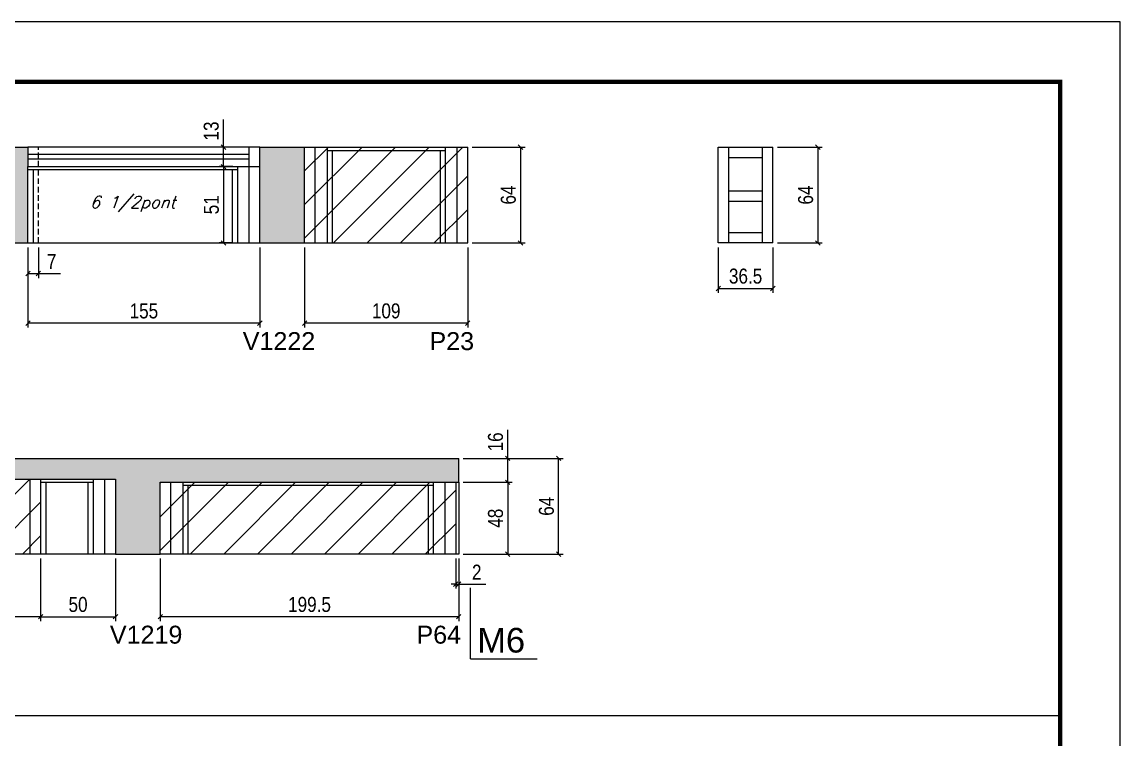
# Model space of a CAD drawing. Extents: x 3309 to 9563, y -2522 to 14608.
# Drawn here: x 4060 to 4794, y 7237 to 7716 of the extents above; entities that cross this region are included whole.
import ezdxf

# ---------------------------------------------------------------- set-up
doc = ezdxf.new("R2010")
doc.units = 0
doc.linetypes.add('DASHED', pattern=[0.75, 0.5, -0.25])
doc.linetypes.add('HIDDEN', pattern=[0.375, 0.25, -0.125])
for name, color, linetype in [('5', 5, 'Continuous'), ('COTA', 241, 'Continuous'), ('NOMENCLATURA', 7, 'Continuous'), ('Painéis', 200, 'Continuous'), ('SARR_2.2x7', 40, 'Continuous'), ('SARR_3.5x7', 81, 'Continuous'), ('SARR_EDITAR', 141, 'Continuous'), ('texto', 7, 'Continuous')]:
    doc.layers.add(name, color=color, linetype=linetype)
for name, color, linetype, lineweight in [('Folhas', 255, 'Continuous', 9), ('Hachura', 251, 'Continuous', 9), ('SARRAFO DE PRESSAO', 251, 'DASHED', 9)]:
    doc.layers.add(name, color=color, linetype=linetype, lineweight=lineweight)
doc.styles.add('COTA TECNICA', font='techl___.ttf', dxfattribs={"height": 10})
doc.styles.add('Romans', font='romans.shx')
doc.styles.get("Standard").update_dxf_attribs({"font": 'arial.ttf'})
doc.dimstyles.new('PAINEL', dxfattribs={"dimtxt": 10, "dimasz": 3, "dimexe": 3, "dimexo": 3, "dimgap": 3, "dimtad": 1, "dimdec": 1, "dimzin": 12, "dimdsep": 46, "dimtxsty": 'COTA TECNICA', "dimblk1": 'OBLIQUE', "dimblk2": 'OBLIQUE', "dimsah": 1, "dimcen": 0.9, "dimclrd": 4, "dimclre": 4, "dimclrt": 240, "dimadec": 1, "dimazin": 3, "dimtfac": 1, "dimtdec": 1, "dimtmove": 0, "dimatfit": 3, "dimfxl": 1, "dimtolj": 1, "dimtzin": 12, "dimarcsym": 0})

# ---------------------------------------------------------------- blocks, each defined once
blk = doc.blocks.new('9999999999')
at = {"layer": 'Folhas'}
blk.add_lwpolyline([(98138.98, 34190.21), (99623.98, 34190.21), (99623.98, 35240.21), (98138.98, 35240.21)], close=True, dxfattribs=at)
at = {"layer": 'Folhas', "color": 30, "const_width": 3}
blk.add_lwpolyline([(98213.98, 34230.21), (99583.98, 34230.21), (99583.98, 35200.21), (98213.98, 35200.21)], close=True, dxfattribs=at)
blk = doc.blocks.new('_Oblique')
at = {"color": 0, "linetype": 'ByBlock', "lineweight": -2}
blk.add_line((-0.5, -0.5), (0.5, 0.5), dxfattribs=at)
blk = doc.blocks.new('*D567')
at = {"layer": 'COTA', "color": 4, "lineweight": -2, "transparency": 16777216}
for p, q in [((4064.22, 7565.74), (4064.22, 7512.11)), ((4219.22, 7565.74), (4219.22, 7512.11)), ((4219.22, 7515.11), (4064.22, 7515.11))]:
    blk.add_line(p, q, dxfattribs=at)
at = {"layer": 'Defpoints', "color": 0, "transparency": 16777216}
for p in [(4064.22, 7568.74), (4219.22, 7568.74), (4064.22, 7515.11)]:
    blk.add_point(p, dxfattribs=at)
at = {"layer": 'COTA', "color": 4, "lineweight": -2, "transparency": 16777216, "xscale": 3, "yscale": 3, "zscale": 3, "rotation": 180}
blk.add_blockref('_Oblique', (4064.22, 7515.11), dxfattribs=at)
at = {"layer": 'COTA', "color": 4, "lineweight": -2, "transparency": 16777216, "xscale": 3, "yscale": 3, "zscale": 3}
blk.add_blockref('_Oblique', (4219.22, 7515.11), dxfattribs=at)
at = {"layer": 'COTA', "color": 240, "transparency": 16777216, "insert": (4141.72, 7523.22), "char_height": 10, "attachment_point": 5, "style": 'COTA TECNICA'}
blk.add_mtext('\\A1;155', dxfattribs=at)
blk = doc.blocks.new('*D655')
at = {"layer": 'COTA', "color": 4, "lineweight": -2, "transparency": 16777216}
for p, q in [((3910.72, 7357.73), (3910.72, 7315.92)), ((4072.72, 7357.73), (4072.72, 7315.92)), ((4072.72, 7318.92), (3910.72, 7318.92))]:
    blk.add_line(p, q, dxfattribs=at)
at = {"layer": 'Defpoints', "color": 0, "transparency": 16777216}
for p in [(3910.72, 7360.73), (4072.72, 7360.73), (3910.72, 7318.92)]:
    blk.add_point(p, dxfattribs=at)
at = {"layer": 'COTA', "color": 4, "lineweight": -2, "transparency": 16777216, "xscale": 3, "yscale": 3, "zscale": 3, "rotation": 180}
blk.add_blockref('_Oblique', (3910.72, 7318.92), dxfattribs=at)
at = {"layer": 'COTA', "color": 4, "lineweight": -2, "transparency": 16777216, "xscale": 3, "yscale": 3, "zscale": 3}
blk.add_blockref('_Oblique', (4072.72, 7318.92), dxfattribs=at)
at = {"layer": 'COTA', "color": 240, "transparency": 16777216, "insert": (3991.72, 7327.02), "char_height": 10, "attachment_point": 5, "style": 'COTA TECNICA'}
blk.add_mtext('\\A1;162', dxfattribs=at)
blk = doc.blocks.new('*D662')
at = {"layer": 'COTA', "color": 4, "lineweight": -2, "transparency": 16777216}
for p, q in [((4152.72, 7357.73), (4152.72, 7315.92)), ((4352.22, 7357.73), (4352.22, 7315.92)), ((4352.22, 7318.92), (4152.72, 7318.92))]:
    blk.add_line(p, q, dxfattribs=at)
at = {"layer": 'Defpoints', "color": 0, "transparency": 16777216}
for p in [(4152.72, 7360.73), (4352.22, 7360.73), (4152.72, 7318.92)]:
    blk.add_point(p, dxfattribs=at)
at = {"layer": 'COTA', "color": 4, "lineweight": -2, "transparency": 16777216, "xscale": 3, "yscale": 3, "zscale": 3, "rotation": 180}
blk.add_blockref('_Oblique', (4152.72, 7318.92), dxfattribs=at)
at = {"layer": 'COTA', "color": 4, "lineweight": -2, "transparency": 16777216, "xscale": 3, "yscale": 3, "zscale": 3}
blk.add_blockref('_Oblique', (4352.22, 7318.92), dxfattribs=at)
at = {"layer": 'COTA', "color": 240, "transparency": 16777216, "insert": (4252.47, 7327.05), "char_height": 10, "attachment_point": 5, "style": 'COTA TECNICA'}
blk.add_mtext('\\A1;199.5', dxfattribs=at)
blk = doc.blocks.new('*D663')
at = {"layer": 'COTA', "color": 4, "lineweight": -2, "transparency": 16777216}
for p, q in [((4355.22, 7408.73), (4387.95, 7408.73)), ((4384.95, 7408.73), (4384.95, 7360.73)), ((4355.22, 7360.73), (4387.95, 7360.73))]:
    blk.add_line(p, q, dxfattribs=at)
at = {"layer": 'Defpoints', "color": 0, "transparency": 16777216}
for p in [(4352.22, 7408.73), (4352.22, 7360.73), (4384.95, 7360.73)]:
    blk.add_point(p, dxfattribs=at)
at = {"layer": 'COTA', "color": 4, "lineweight": -2, "transparency": 16777216, "xscale": 3, "yscale": 3, "zscale": 3}
for p, rotation in [((4384.95, 7408.73), 90), ((4384.95, 7360.73), 270)]:
    blk.add_blockref('_Oblique', p, dxfattribs=dict(at, rotation=rotation))
at = {"layer": 'COTA', "color": 240, "transparency": 16777216, "insert": (4376.85, 7384.73), "char_height": 10, "attachment_point": 5, "rotation": 90, "style": 'COTA TECNICA'}
blk.add_mtext('\\A1;48', dxfattribs=at)
blk = doc.blocks.new('*D664')
at = {"layer": 'COTA', "color": 4, "lineweight": -2, "transparency": 16777216}
for p, q in [((4384.95, 7424.73), (4384.95, 7443.75)), ((4355.22, 7424.73), (4387.95, 7424.73)), ((4384.95, 7408.73), (4384.95, 7424.73)), ((4355.22, 7408.73), (4387.95, 7408.73))]:
    blk.add_line(p, q, dxfattribs=at)
at = {"layer": 'Defpoints', "color": 0, "transparency": 16777216}
for p in [(4352.22, 7424.73), (4384.95, 7424.73), (4352.22, 7408.73)]:
    blk.add_point(p, dxfattribs=at)
at = {"layer": 'COTA', "color": 4, "lineweight": -2, "transparency": 16777216, "xscale": 3, "yscale": 3, "zscale": 3}
for p, rotation in [((4384.95, 7424.73), 90), ((4384.95, 7408.73), 270)]:
    blk.add_blockref('_Oblique', p, dxfattribs=dict(at, rotation=rotation))
at = {"layer": 'COTA', "color": 240, "transparency": 16777216, "insert": (4376.85, 7435.74), "char_height": 10, "attachment_point": 5, "rotation": 90, "style": 'COTA TECNICA'}
blk.add_mtext('\\A1;16', dxfattribs=at)
blk = doc.blocks.new('*D665')
at = {"layer": 'COTA', "color": 4, "lineweight": -2, "transparency": 16777216}
for p, q in [((4355.22, 7424.73), (4422, 7424.73)), ((4419, 7360.73), (4419, 7424.73)), ((4355.22, 7360.73), (4422, 7360.73))]:
    blk.add_line(p, q, dxfattribs=at)
at = {"layer": 'Defpoints', "color": 0, "transparency": 16777216}
for p in [(4352.22, 7424.73), (4419, 7424.73), (4352.22, 7360.73)]:
    blk.add_point(p, dxfattribs=at)
at = {"layer": 'COTA', "color": 4, "lineweight": -2, "transparency": 16777216, "xscale": 3, "yscale": 3, "zscale": 3}
for p, rotation in [((4419, 7424.73), 90), ((4419, 7360.73), 270)]:
    blk.add_blockref('_Oblique', p, dxfattribs=dict(at, rotation=rotation))
at = {"layer": 'COTA', "color": 240, "transparency": 16777216, "insert": (4410.9, 7392.73), "char_height": 10, "attachment_point": 5, "rotation": 90, "style": 'COTA TECNICA'}
blk.add_mtext('\\A1;64', dxfattribs=at)
blk = doc.blocks.new('*D661')
at = {"layer": 'COTA', "color": 4, "lineweight": -2, "transparency": 16777216}
for p, q in [((4350.22, 7357.73), (4350.22, 7337.69)), ((4352.22, 7357.73), (4352.22, 7337.69)), ((4350.22, 7340.69), (4347.22, 7340.69)), ((4350.22, 7340.69), (4352.22, 7340.69)), ((4352.22, 7340.69), (4370.33, 7340.69))]:
    blk.add_line(p, q, dxfattribs=at)
at = {"layer": 'Defpoints', "color": 0, "transparency": 16777216}
for p in [(4350.22, 7360.73, 0), (4352.22, 7360.73, 0), (4352.22, 7340.69)]:
    blk.add_point(p, dxfattribs=at)
at = {"layer": 'COTA', "color": 4, "lineweight": -2, "transparency": 16777216, "xscale": 3, "yscale": 3, "zscale": 3}
blk.add_blockref('_Oblique', (4350.22, 7340.69), dxfattribs=at)
at = {"layer": 'COTA', "color": 4, "lineweight": -2, "transparency": 16777216, "xscale": 3, "yscale": 3, "zscale": 3, "rotation": 180}
blk.add_blockref('_Oblique', (4352.22, 7340.69), dxfattribs=at)
at = {"layer": 'COTA', "color": 240, "transparency": 16777216, "insert": (4364.27, 7348.69), "char_height": 10, "attachment_point": 5, "style": 'COTA TECNICA'}
blk.add_mtext('\\A1;2', dxfattribs=at)
blk = doc.blocks.new('*D1006')
at = {"layer": 'COTA', "color": 4, "lineweight": -2, "transparency": 16777216}
for p, q in [((4249.22, 7565.74), (4249.22, 7512.11)), ((4358.22, 7565.74), (4358.22, 7512.11)), ((4358.22, 7515.11), (4249.22, 7515.11))]:
    blk.add_line(p, q, dxfattribs=at)
at = {"layer": 'Defpoints', "color": 0, "transparency": 16777216}
for p in [(4249.22, 7568.74), (4358.22, 7568.74), (4249.22, 7515.11)]:
    blk.add_point(p, dxfattribs=at)
at = {"layer": 'COTA', "color": 4, "lineweight": -2, "transparency": 16777216, "xscale": 3, "yscale": 3, "zscale": 3, "rotation": 180}
blk.add_blockref('_Oblique', (4249.22, 7515.11), dxfattribs=at)
at = {"layer": 'COTA', "color": 4, "lineweight": -2, "transparency": 16777216, "xscale": 3, "yscale": 3, "zscale": 3}
blk.add_blockref('_Oblique', (4358.22, 7515.11), dxfattribs=at)
at = {"layer": 'COTA', "color": 240, "transparency": 16777216, "insert": (4303.72, 7523.24), "char_height": 10, "attachment_point": 5, "style": 'COTA TECNICA'}
blk.add_mtext('\\A1;109', dxfattribs=at)
blk = doc.blocks.new('*D1007')
at = {"layer": 'COTA', "color": 4, "lineweight": -2, "transparency": 16777216}
for p, q in [((4565.27, 7632.74), (4595.29, 7632.74)), ((4592.29, 7632.74), (4592.29, 7568.74)), ((4565.27, 7568.74), (4595.29, 7568.74))]:
    blk.add_line(p, q, dxfattribs=at)
at = {"layer": 'Defpoints', "color": 0, "transparency": 16777216}
for p in [(4562.27, 7632.74), (4562.27, 7568.74), (4592.29, 7568.74)]:
    blk.add_point(p, dxfattribs=at)
at = {"layer": 'COTA', "color": 4, "lineweight": -2, "transparency": 16777216, "xscale": 3, "yscale": 3, "zscale": 3}
for p, rotation in [((4592.29, 7632.74), 90), ((4592.29, 7568.74), 270)]:
    blk.add_blockref('_Oblique', p, dxfattribs=dict(at, rotation=rotation))
at = {"layer": 'COTA', "color": 240, "transparency": 16777216, "insert": (4584.19, 7600.74), "char_height": 10, "attachment_point": 5, "rotation": 90, "style": 'COTA TECNICA'}
blk.add_mtext('\\A1;64', dxfattribs=at)
blk = doc.blocks.new('*D1008')
at = {"layer": 'COTA', "color": 4, "lineweight": -2, "transparency": 16777216}
for p, q in [((4525.77, 7565.74), (4525.77, 7535.27)), ((4562.27, 7565.74), (4562.27, 7535.27)), ((4525.77, 7538.27), (4562.27, 7538.27))]:
    blk.add_line(p, q, dxfattribs=at)
at = {"layer": 'Defpoints', "color": 0, "transparency": 16777216}
for p in [(4525.77, 7568.74), (4562.27, 7568.74), (4562.27, 7538.27)]:
    blk.add_point(p, dxfattribs=at)
at = {"layer": 'COTA', "color": 4, "lineweight": -2, "transparency": 16777216, "xscale": 3, "yscale": 3, "zscale": 3, "rotation": 180}
blk.add_blockref('_Oblique', (4525.77, 7538.27), dxfattribs=at)
at = {"layer": 'COTA', "color": 4, "lineweight": -2, "transparency": 16777216, "xscale": 3, "yscale": 3, "zscale": 3}
blk.add_blockref('_Oblique', (4562.27, 7538.27), dxfattribs=at)
at = {"layer": 'COTA', "color": 240, "transparency": 16777216, "insert": (4544.02, 7546.49), "char_height": 10, "attachment_point": 5, "style": 'COTA TECNICA'}
blk.add_mtext('\\A1;36.5', dxfattribs=at)
blk = doc.blocks.new('*D1009')
at = {"layer": 'COTA', "color": 4, "lineweight": -2, "transparency": 16777216}
for p, q in [((4361.22, 7632.74), (4396.54, 7632.74)), ((4393.54, 7632.74), (4393.54, 7568.74)), ((4361.22, 7568.74), (4396.54, 7568.74))]:
    blk.add_line(p, q, dxfattribs=at)
at = {"layer": 'Defpoints', "color": 0, "transparency": 16777216}
for p in [(4358.22, 7632.74), (4358.22, 7568.74), (4393.54, 7568.74)]:
    blk.add_point(p, dxfattribs=at)
at = {"layer": 'COTA', "color": 4, "lineweight": -2, "transparency": 16777216, "xscale": 3, "yscale": 3, "zscale": 3}
for p, rotation in [((4393.54, 7632.74), 90), ((4393.54, 7568.74), 270)]:
    blk.add_blockref('_Oblique', p, dxfattribs=dict(at, rotation=rotation))
at = {"layer": 'COTA', "color": 240, "transparency": 16777216, "insert": (4385.44, 7600.74), "char_height": 10, "attachment_point": 5, "rotation": 90, "style": 'COTA TECNICA'}
blk.add_mtext('\\A1;64', dxfattribs=at)
blk = doc.blocks.new('*D1010')
at = {"layer": 'COTA', "color": 4, "lineweight": -2, "transparency": 16777216}
for p, q in [((4201.22, 7619.74), (4192.01, 7619.74)), ((4195.01, 7619.74), (4195.01, 7568.74)), ((4201.22, 7568.74), (4192.01, 7568.74))]:
    blk.add_line(p, q, dxfattribs=at)
at = {"layer": 'Defpoints', "color": 0, "transparency": 16777216}
for p in [(4204.22, 7619.74), (4195.01, 7568.74), (4204.22, 7568.74)]:
    blk.add_point(p, dxfattribs=at)
at = {"layer": 'COTA', "color": 4, "lineweight": -2, "transparency": 16777216, "xscale": 3, "yscale": 3, "zscale": 3}
for p, rotation in [((4195.01, 7619.74), 90), ((4195.01, 7568.74), 270)]:
    blk.add_blockref('_Oblique', p, dxfattribs=dict(at, rotation=rotation))
at = {"layer": 'COTA', "color": 240, "transparency": 16777216, "insert": (4186.9, 7594.24), "char_height": 10, "attachment_point": 5, "rotation": 90, "style": 'COTA TECNICA'}
blk.add_mtext('\\A1;51', dxfattribs=at)
blk = doc.blocks.new('*D1011')
at = {"layer": 'COTA', "color": 4, "lineweight": -2, "transparency": 16777216}
for p, q in [((4195.01, 7632.74), (4195.01, 7651.25)), ((4201.22, 7632.74), (4192.01, 7632.74)), ((4195.01, 7619.74), (4195.01, 7632.74)), ((4201.22, 7619.74), (4192.01, 7619.74))]:
    blk.add_line(p, q, dxfattribs=at)
at = {"layer": 'Defpoints', "color": 0, "transparency": 16777216}
for p in [(4195.01, 7632.74), (4204.22, 7632.74), (4204.22, 7619.74)]:
    blk.add_point(p, dxfattribs=at)
at = {"layer": 'COTA', "color": 4, "lineweight": -2, "transparency": 16777216, "xscale": 3, "yscale": 3, "zscale": 3}
for p, rotation in [((4195.01, 7632.74), 90), ((4195.01, 7619.74), 270)]:
    blk.add_blockref('_Oblique', p, dxfattribs=dict(at, rotation=rotation))
at = {"layer": 'COTA', "color": 240, "transparency": 16777216, "insert": (4186.79, 7643.5), "char_height": 10, "attachment_point": 5, "rotation": 90, "style": 'COTA TECNICA'}
blk.add_mtext('\\A1;13', dxfattribs=at)
blk = doc.blocks.new('*D1012')
at = {"layer": 'COTA', "color": 4, "lineweight": -2, "transparency": 16777216}
for p, q in [((4064.22, 7565.74), (4064.22, 7545.25)), ((4071.22, 7565.74), (4071.22, 7545.25)), ((4064.22, 7548.25), (4071.22, 7548.25)), ((4071.22, 7548.25), (4085.95, 7548.25))]:
    blk.add_line(p, q, dxfattribs=at)
at = {"layer": 'Defpoints', "color": 0, "transparency": 16777216}
for p in [(4064.22, 7568.74), (4071.22, 7568.74), (4071.22, 7548.25)]:
    blk.add_point(p, dxfattribs=at)
at = {"layer": 'COTA', "color": 4, "lineweight": -2, "transparency": 16777216, "xscale": 3, "yscale": 3, "zscale": 3, "rotation": 180}
blk.add_blockref('_Oblique', (4064.22, 7548.25), dxfattribs=at)
at = {"layer": 'COTA', "color": 4, "lineweight": -2, "transparency": 16777216, "xscale": 3, "yscale": 3, "zscale": 3}
blk.add_blockref('_Oblique', (4071.22, 7548.25), dxfattribs=at)
at = {"layer": 'COTA', "color": 240, "transparency": 16777216, "insert": (4080.08, 7556.33), "char_height": 10, "attachment_point": 5, "style": 'COTA TECNICA'}
blk.add_mtext('\\A1;7', dxfattribs=at)
blk = doc.blocks.new('*D2677')
at = {"layer": 'COTA', "color": 4, "lineweight": -2, "transparency": 16777216}
for p, q in [((4072.72, 7357.73), (4072.72, 7315.92)), ((4122.72, 7357.73), (4122.72, 7315.92)), ((4072.72, 7318.92), (4122.72, 7318.92))]:
    blk.add_line(p, q, dxfattribs=at)
at = {"layer": 'Defpoints', "color": 0, "transparency": 16777216}
for p in [(4072.72, 7360.73), (4122.72, 7360.73), (4122.72, 7318.92)]:
    blk.add_point(p, dxfattribs=at)
at = {"layer": 'COTA', "color": 4, "lineweight": -2, "transparency": 16777216, "xscale": 3, "yscale": 3, "zscale": 3, "rotation": 180}
blk.add_blockref('_Oblique', (4072.72, 7318.92), dxfattribs=at)
at = {"layer": 'COTA', "color": 4, "lineweight": -2, "transparency": 16777216, "xscale": 3, "yscale": 3, "zscale": 3}
blk.add_blockref('_Oblique', (4122.72, 7318.92), dxfattribs=at)
at = {"layer": 'COTA', "color": 240, "transparency": 16777216, "insert": (4097.72, 7327.03), "char_height": 10, "attachment_point": 5, "style": 'COTA TECNICA'}
blk.add_mtext('\\A1;50', dxfattribs=at)

msp = doc.modelspace()

# ---------------------------------------------------------------- hatches: boundary and pattern name
at = {"layer": 'COTA'}
h = msp.add_hatch(dxfattribs=at)
h.set_pattern_fill('AR-CONC', color=256, scale=0.03)
h.set_pattern_definition([(50, (40, -780.037), (5.46554, -0.4781726), [0.5715, -6.2865]), (355, (40, -780.037), (-1.0573026, 5.7317054), [0.4572, -5.0292175]), (100.451445, (40.4555, -780.077), (4.4082374, 5.2535326), [0.4857003, -5.3427073]), (46.1842, (40, -778.513), (8.132371, -1.26127), [0.85725, -9.42975]), (96.63556, (40.678, -778.618), (7.122124, 7.422784), [0.728551, -8.014068]), (351.18415, (40, -778.513), (7.122124, 7.422784), [0.685799, -7.543792]), (21, (40.762, -778.894), (4.5484317, -3.067956), [0.5715, -6.2865]), (326, (40.762, -778.894), (1.854061, 5.525639), [0.4572, -5.0292]), (71.451445, (41.141, -779.1496), (6.4024926, 2.457683), [0.4857003, -5.342698]), (37.5, (40, -780.037), (0.0926581, 2.53665117), [0, -4.96824, 0, -5.1054, 0, -5.04825]), (7.5, (40, -780.037), (2.0045899, 3.00541724), [0, -2.91084, 0, -4.85394, 0, -1.92405]), (327.5, (38.3007, -780.037), (4.06771786, -0.1718623), [0, -1.905, 0, -5.9436, 0, -7.8867]), (317.5, (37.5387, -780.037), (4.4438754, 0.7627947), [0, -2.4765, 0, -3.94716, 0, -5.6007])])
h.paths.add_polyline_path([(4064.22, 7619.74), (4064.22, 7632.74), (4034.22, 7632.74), (4034.22, 7619.74), (4034.22, 7568.74), (4064.22, 7568.74)])
h.paths.add_polyline_path([(4219.22, 7568.74), (4249.22, 7568.74), (4249.22, 7632.74), (4219.22, 7632.74), (4219.22, 7619.74)])
h = msp.add_hatch(dxfattribs=at)
h.set_pattern_fill('AR-CONC', color=256, scale=0.03)
h.set_pattern_definition([(50, (-4778.5, -104.945), (5.46554, -0.4781726), [0.5715, -6.2865]), (355, (-4778.5, -104.945), (-1.0573026, 5.7317054), [0.4572, -5.0292175]), (100.451445, (-4778.0445, -104.9847), (4.4082374, 5.2535326), [0.4857003, -5.3427073]), (46.1842, (-4778.5, -103.421), (8.1323712, -1.26127), [0.85725, -9.42975]), (96.63556, (-4777.822, -103.526), (7.122124, 7.422784), [0.7285507, -8.014068]), (351.18415, (-4778.5, -103.421), (7.122124, 7.422784), [0.685799, -7.543792]), (21, (-4777.738, -103.802), (4.5484317, -3.067956), [0.5715, -6.2865]), (326, (-4777.738, -103.802), (1.8540609, 5.525639), [0.4572, -5.0292]), (71.451445, (-4777.359, -104.0575), (6.4024926, 2.457683), [0.4857003, -5.342698]), (37.5, (-4778.5, -104.9449), (0.0926581, 2.53665117), [0, -4.96824, 0, -5.1054, 0, -5.04825]), (7.5, (-4778.5, -104.9449), (2.0045899, 3.00541724), [0, -2.91084, 0, -4.85394, 0, -1.92405]), (327.5, (-4780.1993, -104.9449), (4.06771786, -0.17186232), [0, -1.905, 0, -5.9436, 0, -7.8867]), (317.5, (-4780.9613, -104.945), (4.4438754, 0.7627947), [0, -2.4765, 0, -3.94716, 0, -5.6007])])
h.paths.add_polyline_path([(3910.72, 7410.73), (4122.72, 7410.73), (4122.72, 7360.73), (4152.72, 7360.73), (4152.72, 7408.73), (4352.22, 7408.73), (4352.22, 7424.73), (3790.72, 7424.73), (3790.72, 7407.73), (3880.72, 7407.73), (3880.72, 7379.73), (3840.72, 7379.73), (3840.72, 7360.73), (3910.72, 7360.73)])
at = {"layer": 'Hachura', "linetype": 'ByBlock'}
h = msp.add_hatch(dxfattribs=at)
h.set_pattern_fill('ANSI31', color=256, scale=5)
h.paths.add_polyline_path([(3872.22, 7632.74), (3735.72, 7632.74), (3735.72, 7619.74), (3872.22, 7619.74)])
h.paths.add_polyline_path([(3872.22, 7619.74), (3735.72, 7619.74), (3735.72, 7568.74), (3872.22, 7568.74)])
h.paths.add_polyline_path([(4034.22, 7619.74), (3872.22, 7619.74), (3872.22, 7568.74), (4034.22, 7568.74)])
h.paths.add_polyline_path([(4034.22, 7632.74), (3872.22, 7632.74), (3872.22, 7619.74), (4034.22, 7619.74)])
h.paths.add_polyline_path([(4358.22, 7632.74), (4249.22, 7632.74), (4249.22, 7568.74), (4358.22, 7568.74)])
h = msp.add_hatch(dxfattribs=at)
h.set_pattern_fill('ANSI31', color=256, scale=5)
h.paths.add_polyline_path([(3840.72, 7407.73), (3790.72, 7407.73), (3790.72, 7424.73), (3735.72, 7424.73), (3735.72, 7360.73), (3840.72, 7360.73)])
h.paths.add_polyline_path([(3880.72, 7407.73), (3840.72, 7407.73), (3840.72, 7379.73), (3880.72, 7379.73)])
h.paths.add_polyline_path([(4072.72, 7410.73), (3910.72, 7410.73), (3910.72, 7360.73), (4072.72, 7360.73)])
h.paths.add_polyline_path([(4350.22, 7408.73), (4152.72, 7408.73), (4152.72, 7360.73), (4350.22, 7360.73)])

# ---------------------------------------------------------------- linework, layer by layer
at = {"layer": 'COTA'}
for p, q in [((4034.22, 7632.74), (4064.22, 7632.74)), ((4219.22, 7632.74), (4249.22, 7632.74)), ((4034.22, 7568.74), (4064.22, 7568.74)), ((4219.22, 7568.74), (4249.22, 7568.74)), ((3790.72, 7424.73), (4352.22, 7424.73)), ((4352.22, 7408.73), (4352.22, 7424.73)), ((4122.72, 7360.73), (4152.72, 7360.73)), ((3384.37, 7252.85), (4754.37, 7252.85))]:
    msp.add_line(p, q, dxfattribs=at)
at = {"layer": 'NOMENCLATURA', "linetype": 'Continuous'}
for q in [(4360.13, 7338.18, 0), (4404.73, 7290.76, 0)]:
    msp.add_line((4360.13, 7290.76, 0), q, dxfattribs=at)
at = {"layer": 'Painéis', "linetype": 'ByBlock'}
for p, q in [((4249.22, 7632.74), (4358.22, 7632.74)), ((4249.22, 7568.74), (4249.22, 7632.74)), ((4358.22, 7568.74), (4358.22, 7632.74)), ((4525.77, 7568.74), (4525.77, 7632.74)), ((4525.77, 7632.74), (4562.27, 7632.74)), ((4562.27, 7568.74), (4562.27, 7632.74)), ((4064.22, 7619.74), (4219.22, 7619.74)), ((4064.22, 7568.74), (4064.22, 7619.74)), ((4219.22, 7568.74), (4219.22, 7619.74)), ((4064.22, 7568.74), (4219.22, 7568.74)), ((4249.22, 7568.74), (4358.22, 7568.74)), ((4562.27, 7568.74), (4525.77, 7568.74)), ((3910.72, 7410.73), (4122.72, 7410.73)), ((4072.72, 7410.73), (4072.72, 7360.73)), ((4122.72, 7410.73), (4122.72, 7360.73)), ((4152.72, 7360.73), (4152.72, 7408.73)), ((4152.72, 7408.73), (4352.22, 7408.73)), ((4350.22, 7408.73), (4350.22, 7360.73)), ((4352.22, 7408.73), (4352.22, 7360.73)), ((4122.72, 7360.73), (3910.72, 7360.73)), ((4352.22, 7360.73), (4152.72, 7360.73))]:
    msp.add_line(p, q, dxfattribs=at)
at = {"layer": 'Painéis', "linetype": 'ByBlock', "elevation": 0}
msp.add_lwpolyline([(4064.22, 7619.74), (4219.22, 7619.74), (4219.22, 7632.74), (4064.22, 7632.74)], close=True, dxfattribs=at)
at = {"layer": 'SARR_2.2x7', "linetype": 'HIDDEN', "ltscale": 15}
for p, q in [((4071.22, 7619.74), (4071.22, 7632.74)), ((4071.22, 7568.74), (4071.22, 7619.74))]:
    msp.add_line(p, q, dxfattribs=at)
at = {"layer": 'SARR_2.2x7', "linetype": 'Continuous'}
for p, q in [((4212.22, 7619.74), (4212.22, 7632.74)), ((4256.22, 7568.74), (4256.22, 7632.74)), ((4264.22, 7630.54), (4343.22, 7630.54)), ((4351.22, 7568.74), (4351.22, 7632.74)), ((4532.77, 7568.74), (4532.77, 7632.74)), ((4555.27, 7568.74), (4555.27, 7632.74)), ((4532.77, 7625.74), (4555.27, 7625.74)), ((4204.22, 7617.54), (4064.22, 7617.54)), ((4212.22, 7568.74), (4212.22, 7619.74)), ((4532.77, 7603.59), (4555.27, 7603.59)), ((4532.77, 7596.59), (4555.27, 7596.59)), ((4532.77, 7575.74), (4555.27, 7575.74)), ((4065.72, 7360.73), (4065.72, 7410.73)), ((4107.72, 7408.53), (4072.72, 7408.53)), ((4115.72, 7360.73), (4115.72, 7410.73)), ((4159.72, 7360.73), (4159.72, 7408.73)), ((4343.22, 7360.73), (4343.22, 7408.73)), ((4335.22, 7406.53), (4167.72, 7406.53))]:
    msp.add_line(p, q, dxfattribs=at)
at = {"layer": 'SARR_3.5x7'}
for p, q in [((4264.22, 7632.74), (4264.22, 7568.74)), ((4267.72, 7630.54), (4267.72, 7568.74)), ((4339.72, 7630.54), (4339.72, 7568.74)), ((4343.22, 7632.74), (4343.22, 7568.74)), ((4067.72, 7617.54), (4067.72, 7568.74)), ((4200.72, 7617.54), (4200.72, 7568.74)), ((4204.22, 7619.74), (4204.22, 7568.74)), ((4076.22, 7408.53), (4076.22, 7360.73)), ((4104.22, 7408.53), (4104.22, 7360.73)), ((4107.72, 7410.73), (4107.72, 7360.73)), ((4167.72, 7408.73), (4167.72, 7360.73)), ((4335.22, 7408.73), (4335.22, 7360.73)), ((4171.22, 7406.53), (4171.22, 7360.73)), ((4331.72, 7406.53), (4331.72, 7360.73))]:
    msp.add_line(p, q, dxfattribs=at)
at = {"layer": 'SARR_EDITAR'}
for p, q in [((4212.22, 7627.74), (4064.22, 7627.74)), ((4212.22, 7624.74), (4064.22, 7624.74))]:
    msp.add_line(p, q, dxfattribs=at)

# ---------------------------------------------------------------- block references
at = {"layer": 'SARRAFO DE PRESSAO', "color": 6, "linetype": 'ByBlock'}
msp.add_blockref('9999999999', (-94829.61, -27523.8), dxfattribs=at)

# ---------------------------------------------------------------- texts
at = {"layer": '5', "linetype": 'Continuous'}
for s, rotation, p in [('V1222', 0.00004, (4207.84, 7497.1)), ('P23', 0.00004, (4332.68, 7497.1)), ('V1219', 359.99996, (4119, 7300.9)), ('P64', 359.99996, (4323.97, 7300.9))]:
    msp.add_text(s, height=12, rotation=rotation, dxfattribs=at).set_placement(p)
at = {"layer": 'NOMENCLATURA', "linetype": 'Continuous'}
msp.add_text('M6', height=16.5, dxfattribs=at).set_placement((4364.59, 7294.95, 0))
at = {"layer": 'texto', "color": 2, "insert": (4134.22, 7594.74), "char_height": 8, "attachment_point": 5, "style": 'Romans'}
msp.add_mtext('{\\Q19;\\C256;6 1/2pont}', dxfattribs=at)

# ---------------------------------------------------------------- dimensions: what is measured, and where the dimension line sits
at = {"layer": 'COTA'}
for base, p1, p2, angle, picture, middle in [((4195.01, 7632.74), (4204.22, 7619.74), (4204.22, 7632.74), 90, '*D1011', (4186.79, 7643.5)), ((4393.54, 7568.74), (4358.22, 7632.74), (4358.22, 7568.74), 90, '*D1009', (4385.44, 7600.74)), ((4592.29, 7568.74), (4562.27, 7632.74), (4562.27, 7568.74), 90, '*D1007', (4584.19, 7600.74)), ((4195.01, 7568.74), (4204.22, 7619.74), (4204.22, 7568.74), 90, '*D1010', (4186.9, 7594.24)), ((4384.95, 7424.73), (4352.22, 7408.73), (4352.22, 7424.73), 90, '*D664', (4376.85, 7435.74)), ((4419, 7424.73), (4352.22, 7360.73), (4352.22, 7424.73), 90, '*D665', (4410.9, 7392.73)), ((4384.95, 7360.73), (4352.22, 7408.73), (4352.22, 7360.73), 90, '*D663', (4376.85, 7384.73)), ((4352.22, 7340.69, 0), (4350.22, 7360.73), (4352.22, 7360.73), 180, '*D661', (4364.27, 7348.69, 0))]:
    dim = msp.add_linear_dim(base=base, p1=p1, p2=p2, angle=angle, dimstyle='PAINEL', dxfattribs=at)
    dim.commit()
    dim.dimension.update_dxf_attribs({"geometry": picture, "text_midpoint": middle})
for base, p1, p2, picture, middle in [((4064.22, 7515.11), (4219.22, 7568.74), (4064.22, 7568.74), '*D567', (4141.72, 7523.22)), ((4071.22, 7548.25), (4064.22, 7568.74), (4071.22, 7568.74), '*D1012', (4080.08, 7556.33)), ((4249.22, 7515.11), (4358.22, 7568.74), (4249.22, 7568.74), '*D1006', (4303.72, 7523.24)), ((4562.27, 7538.27), (4525.77, 7568.74), (4562.27, 7568.74), '*D1008', (4544.02, 7546.49)), ((3910.72, 7318.92), (4072.72, 7360.73), (3910.72, 7360.73), '*D655', (3991.72, 7327.02)), ((4122.72, 7318.92), (4072.72, 7360.73), (4122.72, 7360.73), '*D2677', (4097.72, 7327.03)), ((4152.72, 7318.92), (4352.22, 7360.73), (4152.72, 7360.73), '*D662', (4252.47, 7327.05))]:
    dim = msp.add_linear_dim(base=base, p1=p1, p2=p2, dimstyle='PAINEL', dxfattribs=at)
    dim.commit()
    dim.dimension.update_dxf_attribs({"geometry": picture, "text_midpoint": middle})

doc.saveas('drawing.dxf')
